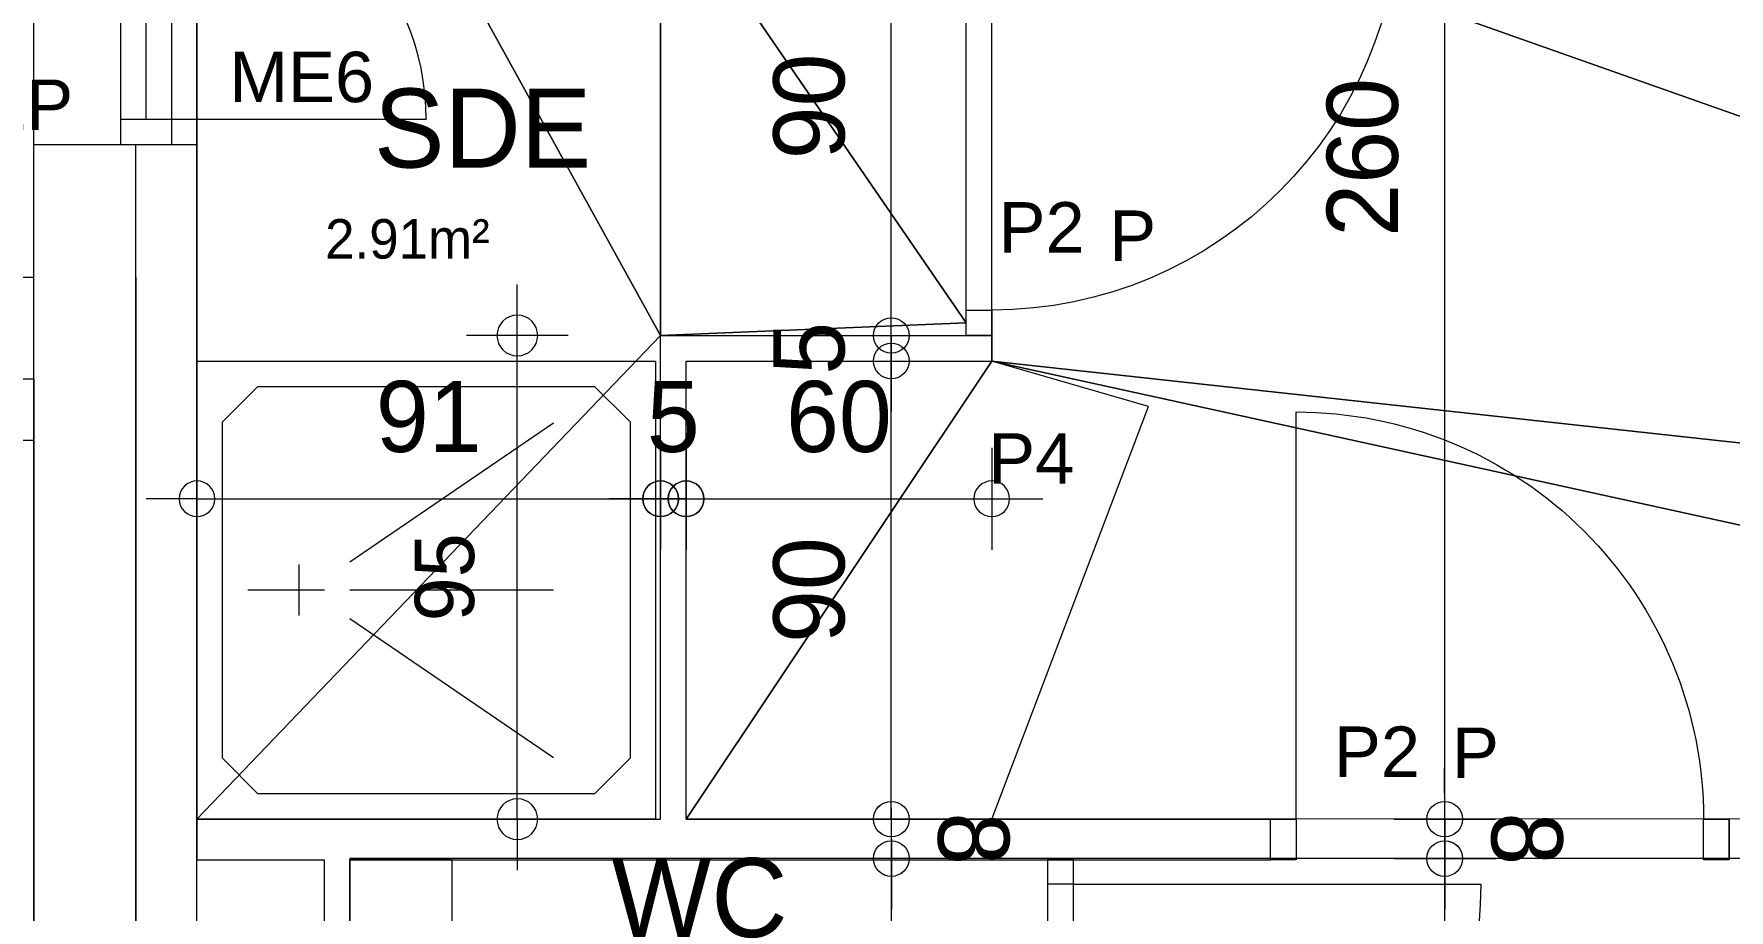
# Model space of a CAD drawing. Header units: metres. Extents: x 1.8 to 61.8, y -53.3 to -11.3.
# Drawn here: x 43.534 to 46.862, y -17.899 to -16.177 of the extents above; entities that cross this region are included whole.
import ezdxf
from ezdxf.enums import TextEntityAlignment as Align
from ezdxf.lldxf.tags import DXFTag

# ---------------------------------------------------------------- set-up
doc = ezdxf.new("R2010")
doc.units = ezdxf.units.M
doc.header["$MEASUREMENT"] = 0
for name, color, linetype in [('Calque commun', 7, 'Continuous'), ('Calque4', 7, 'Continuous'), ('Calque5', 7, 'Continuous'), ('Calque90', 7, 'Continuous'), ('Textes', 7, 'Continuous')]:
    doc.layers.add(name, color=color, linetype=linetype)
doc.styles.add('Arial9', font='arial.ttf', dxfattribs={"height": 0.098961})
doc.styles.add('Century Gothic10', font='GOTHIC.TTF', dxfattribs={"height": 0.077575})
doc.styles.add('Century Gothic15', font='GOTHIC.TTF', dxfattribs={"height": 0.139636})
doc.styles.add('Century Gothic18', font='GOTHIC.TTF', dxfattribs={"height": 0.155151})
doc.styles.add('Century Gothic21', font='GOTHIC.TTF', dxfattribs={"height": 0.116363})
tags = doc.linetypes.add('HIDDEN2', pattern=[0.1875, 0.125, -0.0625]).pattern_tags.tags
tags[6:7] = [DXFTag(74, 4), DXFTag(75, 0), DXFTag(340, '0'), DXFTag(46, 1.0), DXFTag(50, 0.0), DXFTag(44, 0.0), DXFTag(45, 0.0)]
tags[4:5] = [DXFTag(74, 4), DXFTag(75, 0), DXFTag(340, '0'), DXFTag(46, 1.0), DXFTag(50, 0.0), DXFTag(44, 0.0), DXFTag(45, 0.0)]

# ---------------------------------------------------------------- blocks, each defined once
blk = doc.blocks.new('Block54252')
at = {"layer": 'Calque commun', "color": 7, "linetype": 'Continuous', "lineweight": 18}
blk.add_line((43.5344, -18.6973), (43.5344, -16.3956), dxfattribs=at)
at = {"layer": 'Calque commun', "color": 7, "linetype": 'Continuous', "lineweight": 9}
for p, q in [((43.7344, -18.6973), (43.7344, -16.3956)), ((43.8545, -18.6973), (43.8545, -16.3956))]:
    blk.add_line(p, q, dxfattribs=at)
blk = doc.blocks.new('@PRES_1_$$_1-4')
at = {"layer": 'Calque commun', "color": 5, "linetype": 'Continuous', "lineweight": 9}
for p, q in [((0, 0.32), (0.6, 0.32)), ((0.6, 0.15), (0, 0.15)), ((0.05, 0.05), (0.05, 0.15)), ((0.55, 0.15), (0.55, 0.05)), ((0.05, 0.1), (0.55, 0.1)), ((0.6, 0.05), (0, 0.05)), ((0, 0), (0.6, 0))]:
    blk.add_line(p, q, dxfattribs=at)
blk = doc.blocks.new('@PRES_1_$$_1-5')
at = {"layer": 'Calque commun', "color": 0, "linetype": 'ByBlock', "lineweight": -2}
blk.add_line((0, 0), (0, 0.32), dxfattribs=at)
blk = doc.blocks.new('@PRES_1_$$_1-6')
at = {"layer": 'Calque commun', "color": 0, "linetype": 'ByBlock', "lineweight": -2}
blk.add_line((0, 0), (0, 0.32), dxfattribs=at)
blk = doc.blocks.new('INTER_2D_COMB2')
at = {"layer": 'Calque4', "color": 0, "linetype": 'ByBlock', "lineweight": -2}
blk.add_blockref('@PRES_1_$$_1-4', (0, 0), dxfattribs=at)
at = {"layer": 'Calque4', "color": 7, "linetype": 'Continuous', "lineweight": 9}
blk.add_blockref('@PRES_1_$$_1-5', (0, 0), dxfattribs=at)
at = {"layer": 'Calque4', "color": 7, "linetype": 'Continuous', "lineweight": 9, "extrusion": (0, 0, -1), "xscale": -1, "yscale": -1, "zscale": -1, "rotation": -180}
blk.add_blockref('@PRES_1_$$_1-6', (-0.6, 0), dxfattribs=at)
blk = doc.blocks.new('PLACED_COMB2')
at = {"layer": 'Calque4', "color": 0, "linetype": 'ByBlock', "lineweight": -2}
blk.add_blockref('INTER_2D_COMB2', (0, 0), dxfattribs=at)
blk = doc.blocks.new('Block54735')
at = {"layer": 'Calque commun', "color": 7, "linetype": 'Continuous', "lineweight": 18}
blk.add_line((41.3144, -16.6552), (43.5344, -16.6552), dxfattribs=at)
at = {"layer": 'Calque commun', "color": 7, "linetype": 'Continuous', "lineweight": 9}
for p, q in [((43.5344, -16.9752), (43.5344, -16.6552)), ((41.3144, -16.8552), (43.5344, -16.8552)), ((41.3144, -16.9752), (43.5344, -16.9752))]:
    blk.add_line(p, q, dxfattribs=at)
blk = doc.blocks.new('Block54736')
at = {"layer": 'Calque commun', "color": 7, "linetype": 'Continuous', "lineweight": 18}
blk.add_line((43.7344, -16.6552), (43.7344, -25.6552), dxfattribs=at)
at = {"layer": 'Calque commun', "color": 7, "linetype": 'Continuous', "lineweight": 9}
blk.add_line((43.5344, -16.8552), (43.5344, -25.4552), dxfattribs=at)
blk = doc.blocks.new('@PRES_1_$$_1-40')
at = {"layer": 'Calque commun', "color": 5, "linetype": 'Continuous', "lineweight": 9}
blk.add_line((0.05, 0.05), (0.05, 0.85), dxfattribs=at)
at = {"layer": 'Calque commun', "color": 5, "linetype": 'Continuous', "lineweight": 9, "extrusion": (0, 0, -1)}
blk.add_arc((-0.05, 0.05), 0.8, 90, 180, dxfattribs=at)
at = {"layer": 'Calque commun', "color": 5, "linetype": 'Continuous', "lineweight": 9}
mesh = blk.add_polyface(dxfattribs=at)
corners = [(0, 0), (0, 0.05), (0.05, 0.05), (0.05, 0)]
mesh.append_faces([[corners[k] for k in face] for face in [(0, 1, 2, 3)]], dxfattribs={"color": 5})
mesh = blk.add_polyface(dxfattribs=at)
corners = [(0.85, 0), (0.85, 0.05), (0.9, 0.05), (0.9, 0)]
mesh.append_faces([[corners[k] for k in face] for face in [(0, 1, 2, 3)]], dxfattribs={"color": 5})
blk = doc.blocks.new('@PRES_1_$$_1-41')
at = {"layer": 'Calque commun', "color": 0, "linetype": 'ByBlock', "lineweight": -2}
blk.add_line((0, 0), (0, 0.05), dxfattribs=at)
blk = doc.blocks.new('@PRES_1_$$_1-42')
at = {"layer": 'Calque commun', "color": 0, "linetype": 'ByBlock', "lineweight": -2}
blk.add_line((0, 0), (0, 0.05), dxfattribs=at)
blk = doc.blocks.new('INTER_2D_COMB14')
at = {"layer": 'Calque commun', "color": 0, "linetype": 'ByBlock', "lineweight": -2}
blk.add_blockref('@PRES_1_$$_1-40', (0, 0), dxfattribs=at)
at = {"layer": 'Calque commun', "color": 15, "linetype": 'Continuous', "lineweight": 18}
blk.add_blockref('@PRES_1_$$_1-41', (0, 0), dxfattribs=at)
at = {"layer": 'Calque commun', "color": 15, "linetype": 'Continuous', "lineweight": 18, "extrusion": (0, 0, -1), "xscale": -1, "yscale": -1, "zscale": -1, "rotation": -180}
blk.add_blockref('@PRES_1_$$_1-42', (-0.9, 0), dxfattribs=at)
blk = doc.blocks.new('PLACED_COMB14')
at = {"layer": 'Calque commun', "color": 0, "linetype": 'ByBlock', "lineweight": -2}
blk.add_blockref('INTER_2D_COMB14', (0, 0), dxfattribs=at)
blk = doc.blocks.new('xmodule1pgniv1-39')
at = {"layer": 'Calque commun', "color": 5, "linetype": 'Continuous', "lineweight": 9}
blk.add_arc((0, 0), 0.5, 0, 359.9994, dxfattribs=at)
blk = doc.blocks.new('xmodule1pgniv1-40')
at = {"layer": 'Calque commun', "color": 5, "linetype": 'Continuous', "lineweight": 9}
blk.add_arc((0, 0), 0.5, 0, 359.9994, dxfattribs=at)
blk = doc.blocks.new('DimLine53758')
at = {"layer": 'Calque commun', "color": 5, "linetype": 'Continuous', "lineweight": 9}
for p, q in [((33.4729, -18.6687), (33.4729, -18.5687)), ((33.3729, -18.6687), (33.5729, -18.6687)), ((33.4728, -20.5512), (33.4729, -18.6687)), ((33.3728, -20.5512), (33.5728, -20.5512)), ((33.4728, -20.5512), (33.4728, -20.6512))]:
    blk.add_line(p, q, dxfattribs=at)
at = {"layer": 'Calque commun', "color": 5, "linetype": 'Continuous', "lineweight": 9, "extrusion": (0, 0, -1), "xscale": 0.07000000029802322, "yscale": 0.07000000029802322, "zscale": 0.07000000029802322, "rotation": 90}
for name, p in [('xmodule1pgniv1-40', (-33.4729, -18.6687)), ('xmodule1pgniv1-39', (-33.4728, -20.5512))]:
    blk.add_blockref(name, p, dxfattribs=at)
at = {"layer": 'Calque commun', "color": 5, "linetype": 'Continuous', "lineweight": 9, "style": 'Century Gothic15'}
blk.add_text('188', height=0.13964, rotation=89.9976, dxfattribs=at).set_placement((33.4229, -19.61), align=Align.BOTTOM_CENTER)
blk = doc.blocks.new('xmodule1pgniv1-41')
at = {"layer": 'Calque commun', "color": 5, "linetype": 'Continuous', "lineweight": 9}
blk.add_arc((0, 0), 0.5, 0, 359.9994, dxfattribs=at)
blk = doc.blocks.new('xmodule1pgniv1-42')
at = {"layer": 'Calque commun', "color": 5, "linetype": 'Continuous', "lineweight": 9}
blk.add_arc((0, 0), 0.5, 0, 359.9994, dxfattribs=at)
blk = doc.blocks.new('DimLine53766')
at = {"layer": 'Calque commun', "color": 5, "linetype": 'Continuous', "lineweight": 9}
for p, q in [((33.4728, -18.5913), (33.4727, -18.4913)), ((33.3728, -18.5914), (33.5728, -18.5911)), ((33.4728, -18.5913), (33.4729, -18.6687)), ((33.3729, -18.6688), (33.5729, -18.6685)), ((33.4729, -18.6687), (33.4731, -18.7687))]:
    blk.add_line(p, q, dxfattribs=at)
at = {"layer": 'Calque commun', "color": 5, "linetype": 'Continuous', "lineweight": 9, "extrusion": (0, 0, -1), "xscale": 0.06999999484552753, "yscale": 0.06999999484552753, "zscale": 0.07000000029802322, "rotation": 89.9152908298062}
for name, p in [('xmodule1pgniv1-41', (-33.4728, -18.5913)), ('xmodule1pgniv1-42', (-33.4729, -18.6687))]:
    blk.add_blockref(name, p, dxfattribs=at)
at = {"layer": 'Calque commun', "color": 5, "linetype": 'Continuous', "lineweight": 9, "style": 'Century Gothic15'}
blk.add_text('8', height=0.1396, rotation=270.0847, dxfattribs=at).set_placement((33.5229, -18.6299), align=Align.BOTTOM_CENTER)
blk = doc.blocks.new('xmodule1pgniv1-43')
at = {"layer": 'Calque commun', "color": 5, "linetype": 'Continuous', "lineweight": 9}
blk.add_arc((0, 0), 0.5, 0, 359.9994, dxfattribs=at)
blk = doc.blocks.new('xmodule1pgniv1-44')
at = {"layer": 'Calque commun', "color": 5, "linetype": 'Continuous', "lineweight": 9}
blk.add_arc((0, 0), 0.5, 0, 359.9994, dxfattribs=at)
blk = doc.blocks.new('DimLine53774')
at = {"layer": 'Calque commun', "color": 5, "linetype": 'Continuous', "lineweight": 9}
for p, q in [((33.4728, -15.9912), (33.4728, -15.8912)), ((33.3728, -15.9912), (33.5728, -15.9912)), ((33.4728, -18.5913), (33.4728, -15.9912)), ((33.3728, -18.5913), (33.5728, -18.5913)), ((33.4728, -18.5913), (33.4728, -18.6913))]:
    blk.add_line(p, q, dxfattribs=at)
at = {"layer": 'Calque commun', "color": 5, "linetype": 'Continuous', "lineweight": 9, "extrusion": (0, 0, -1), "xscale": 0.07000000029802322, "yscale": 0.07000000029802322, "zscale": 0.07000000029802322, "rotation": 90}
for name, p in [('xmodule1pgniv1-44', (-33.4728, -15.9912)), ('xmodule1pgniv1-43', (-33.4728, -18.5913))]:
    blk.add_blockref(name, p, dxfattribs=at)
at = {"layer": 'Calque commun', "color": 5, "linetype": 'Continuous', "lineweight": 9, "style": 'Century Gothic15'}
blk.add_text('260', height=0.13964, rotation=90, dxfattribs=at).set_placement((33.4228, -17.2912), align=Align.BOTTOM_CENTER)
blk = doc.blocks.new('xmodule1pgniv1-51')
at = {"layer": 'Calque commun', "color": 5, "linetype": 'Continuous', "lineweight": 9}
blk.add_arc((0, 0), 0.5, 0, 359.9994, dxfattribs=at)
blk = doc.blocks.new('xmodule1pgniv1-52')
at = {"layer": 'Calque commun', "color": 5, "linetype": 'Continuous', "lineweight": 9}
blk.add_arc((0, 0), 0.5, 0, 359.9994, dxfattribs=at)
blk = doc.blocks.new('DimLine53822')
at = {"layer": 'Calque commun', "color": 5, "linetype": 'Continuous', "lineweight": 9}
for p, q in [((32.3867, -18.6687), (32.3867, -18.5687)), ((32.4867, -18.6687), (32.2867, -18.6687)), ((32.3867, -19.5687), (32.3867, -18.6687)), ((32.4867, -19.5687), (32.2867, -19.5687)), ((32.3867, -19.5687), (32.3867, -19.6687))]:
    blk.add_line(p, q, dxfattribs=at)
at = {"layer": 'Calque commun', "color": 5, "linetype": 'Continuous', "lineweight": 9, "extrusion": (0, 0, -1), "xscale": 0.07000000029802322, "yscale": 0.07000000029802322, "zscale": 0.07000000029802322, "rotation": 90}
for name, p in [('xmodule1pgniv1-52', (-32.3867, -18.6687)), ('xmodule1pgniv1-51', (-32.3867, -19.5687))]:
    blk.add_blockref(name, p, dxfattribs=at)
at = {"layer": 'Calque commun', "color": 5, "linetype": 'Continuous', "lineweight": 9, "style": 'Century Gothic15'}
blk.add_text('90', height=0.13964, rotation=90, dxfattribs=at).set_placement((32.3367, -19.1187), align=Align.BOTTOM_CENTER)
blk = doc.blocks.new('xmodule1pgniv1-53')
at = {"layer": 'Calque commun', "color": 5, "linetype": 'Continuous', "lineweight": 9}
blk.add_arc((0, 0), 0.5, 0, 359.9994, dxfattribs=at)
blk = doc.blocks.new('xmodule1pgniv1-54')
at = {"layer": 'Calque commun', "color": 5, "linetype": 'Continuous', "lineweight": 9}
blk.add_arc((0, 0), 0.5, 0, 359.9994, dxfattribs=at)
blk = doc.blocks.new('DimLine53830')
at = {"layer": 'Calque commun', "color": 5, "linetype": 'Continuous', "lineweight": 9}
for p, q in [((32.3866, -18.5913), (32.3864, -18.4913)), ((32.2866, -18.5914), (32.4866, -18.5911)), ((32.3866, -18.5913), (32.3867, -18.6687)), ((32.4867, -18.6685), (32.2867, -18.6688)), ((32.3867, -18.6687), (32.3869, -18.7687))]:
    blk.add_line(p, q, dxfattribs=at)
at = {"layer": 'Calque commun', "color": 5, "linetype": 'Continuous', "lineweight": 9, "extrusion": (0, 0, -1), "xscale": 0.06999999484552753, "yscale": 0.06999999484552753, "zscale": 0.07000000029802322, "rotation": 89.9152908298062}
for name, p in [('xmodule1pgniv1-53', (-32.3866, -18.5913)), ('xmodule1pgniv1-54', (-32.3867, -18.6687))]:
    blk.add_blockref(name, p, dxfattribs=at)
at = {"layer": 'Calque commun', "color": 5, "linetype": 'Continuous', "lineweight": 9, "style": 'Century Gothic15'}
blk.add_text('8', height=0.1396, rotation=270.0847, dxfattribs=at).set_placement((32.4367, -18.6299), align=Align.BOTTOM_CENTER)
blk = doc.blocks.new('xmodule1pgniv1-55')
at = {"layer": 'Calque commun', "color": 5, "linetype": 'Continuous', "lineweight": 9}
blk.add_arc((0, 0), 0.5, 0, 359.9994, dxfattribs=at)
blk = doc.blocks.new('xmodule1pgniv1-56')
at = {"layer": 'Calque commun', "color": 5, "linetype": 'Continuous', "lineweight": 9}
blk.add_arc((0, 0), 0.5, 0, 359.9994, dxfattribs=at)
blk = doc.blocks.new('DimLine53838')
at = {"layer": 'Calque commun', "color": 5, "linetype": 'Continuous', "lineweight": 9}
for p, q in [((32.3866, -17.6913), (32.3866, -17.5913)), ((32.2866, -17.6913), (32.4866, -17.6913)), ((32.3866, -18.5913), (32.3866, -17.6913)), ((32.2866, -18.5913), (32.4866, -18.5913)), ((32.3866, -18.5913), (32.3866, -18.6913))]:
    blk.add_line(p, q, dxfattribs=at)
at = {"layer": 'Calque commun', "color": 5, "linetype": 'Continuous', "lineweight": 9, "extrusion": (0, 0, -1), "xscale": 0.07000000029802322, "yscale": 0.07000000029802322, "zscale": 0.07000000029802322, "rotation": 90}
for name, p in [('xmodule1pgniv1-56', (-32.3866, -17.6913)), ('xmodule1pgniv1-55', (-32.3866, -18.5913))]:
    blk.add_blockref(name, p, dxfattribs=at)
at = {"layer": 'Calque commun', "color": 5, "linetype": 'Continuous', "lineweight": 9, "style": 'Century Gothic15'}
blk.add_text('90', height=0.13964, rotation=90, dxfattribs=at).set_placement((32.3366, -18.1413), align=Align.BOTTOM_CENTER)
blk = doc.blocks.new('xmodule1pgniv1-57')
at = {"layer": 'Calque commun', "color": 5, "linetype": 'Continuous', "lineweight": 9}
blk.add_arc((0, 0), 0.5, 0, 359.9994, dxfattribs=at)
blk = doc.blocks.new('xmodule1pgniv1-58')
at = {"layer": 'Calque commun', "color": 5, "linetype": 'Continuous', "lineweight": 9}
blk.add_arc((0, 0), 0.5, 0, 359.9994, dxfattribs=at)
blk = doc.blocks.new('DimLine53846')
at = {"layer": 'Calque commun', "color": 5, "linetype": 'Continuous', "lineweight": 9}
for p, q in [((32.3866, -17.6412), (32.3866, -17.5412)), ((32.2866, -17.6412), (32.4866, -17.6412)), ((32.3866, -17.6913), (32.3866, -17.6412)), ((32.2866, -17.6913), (32.4866, -17.6913)), ((32.3866, -17.6913), (32.3866, -17.7913))]:
    blk.add_line(p, q, dxfattribs=at)
at = {"layer": 'Calque commun', "color": 5, "linetype": 'Continuous', "lineweight": 9, "extrusion": (0, 0, -1), "xscale": 0.07000000029802322, "yscale": 0.07000000029802322, "zscale": 0.07000000029802322, "rotation": 90}
for name, p in [('xmodule1pgniv1-58', (-32.3866, -17.6412)), ('xmodule1pgniv1-57', (-32.3866, -17.6913))]:
    blk.add_blockref(name, p, dxfattribs=at)
at = {"layer": 'Calque commun', "color": 5, "linetype": 'Continuous', "lineweight": 9, "style": 'Century Gothic15'}
blk.add_text('5', height=0.1396, rotation=90, dxfattribs=at).set_placement((32.3366, -17.6663), align=Align.BOTTOM_CENTER)
blk = doc.blocks.new('xmodule1pgniv1-59')
at = {"layer": 'Calque commun', "color": 5, "linetype": 'Continuous', "lineweight": 9}
blk.add_arc((0, 0), 0.5, 0, 359.9994, dxfattribs=at)
blk = doc.blocks.new('xmodule1pgniv1-60')
at = {"layer": 'Calque commun', "color": 5, "linetype": 'Continuous', "lineweight": 9}
blk.add_arc((0, 0), 0.5, 0, 359.9994, dxfattribs=at)
blk = doc.blocks.new('DimLine53854')
at = {"layer": 'Calque commun', "color": 5, "linetype": 'Continuous', "lineweight": 9}
for p, q in [((32.3866, -16.7413), (32.3866, -16.6413)), ((32.2866, -16.7413), (32.4866, -16.7413)), ((32.3866, -17.6412), (32.3866, -16.7413)), ((32.2866, -17.6412), (32.4866, -17.6412)), ((32.3866, -17.6412), (32.3866, -17.7412))]:
    blk.add_line(p, q, dxfattribs=at)
at = {"layer": 'Calque commun', "color": 5, "linetype": 'Continuous', "lineweight": 9, "extrusion": (0, 0, -1), "xscale": 0.07000000029802322, "yscale": 0.07000000029802322, "zscale": 0.07000000029802322, "rotation": 90}
for name, p in [('xmodule1pgniv1-60', (-32.3866, -16.7413)), ('xmodule1pgniv1-59', (-32.3866, -17.6412))]:
    blk.add_blockref(name, p, dxfattribs=at)
at = {"layer": 'Calque commun', "color": 5, "linetype": 'Continuous', "lineweight": 9, "style": 'Century Gothic15'}
blk.add_text('90', height=0.13964, rotation=90, dxfattribs=at).set_placement((32.3366, -17.1913), align=Align.BOTTOM_CENTER)
blk = doc.blocks.new('douche90')
at = {"layer": 'Calque90', "color": 6, "linetype": 'Continuous', "lineweight": 9}
for p, q in [((0, 0, -10), (0, 0.9, -10)), ((0, 0.9, -10), (0.9, 0.9, -10)), ((0.9, 0.9, -10), (0.9, 0, -10)), ((0.05, 0.7803, -10), (0.1197, 0.85, -10)), ((0.1197, 0.85, -10), (0.7803, 0.85, -10)), ((0.7803, 0.85, -10), (0.85, 0.7803, -10)), ((0.05, 0.1197, -10), (0.05, 0.7803, -10)), ((0.3, 0.5058, -10), (0.7, 0.7788, -10)), ((0.85, 0.7803, -10), (0.85, 0.1197, -10)), ((0.2, 0.5, -10), (0.2, 0.4, -10)), ((0.25, 0.45, -10), (0.1, 0.45, -10)), ((0.7, 0.45, -10), (0.3, 0.45, -10)), ((0.3, 0.3942, -10), (0.7, 0.1212, -10)), ((0.1197, 0.05, -10), (0.05, 0.1197, -10)), ((0.85, 0.1197, -10), (0.7803, 0.05, -10)), ((0.7803, 0.05, -10), (0.1197, 0.05, -10)), ((0.9, 0, -10), (0, 0, -10))]:
    blk.add_line(p, q, dxfattribs=at)
blk = doc.blocks.new('@PRES_1_$$_1-43')
at = {"layer": 'Calque commun', "color": 5, "linetype": 'Continuous', "lineweight": 9}
blk.add_line((0.05, 0.08), (0.05, 0.88), dxfattribs=at)
at = {"layer": 'Calque commun', "color": 5, "linetype": 'Continuous', "lineweight": 9, "extrusion": (0, 0, -1)}
blk.add_arc((-0.05, 0.08), 0.8, 90, 180, dxfattribs=at)
at = {"layer": 'Calque commun', "color": 5, "linetype": 'Continuous', "lineweight": 9}
mesh = blk.add_polyface(dxfattribs=at)
corners = [(0, 0), (0, 0.08), (0.05, 0.08), (0.05, 0)]
mesh.append_faces([[corners[k] for k in face] for face in [(0, 1, 2, 3)]], dxfattribs={"color": 5})
mesh = blk.add_polyface(dxfattribs=at)
corners = [(0.85, 0), (0.85, 0.08), (0.9, 0.08), (0.9, 0)]
mesh.append_faces([[corners[k] for k in face] for face in [(0, 1, 2, 3)]], dxfattribs={"color": 5})
blk = doc.blocks.new('@PRES_1_$$_1-44')
at = {"layer": 'Calque commun', "color": 7, "linetype": 'Continuous', "lineweight": 9}
blk.add_line((0, 0), (0, 0.08), dxfattribs=at)
blk = doc.blocks.new('@PRES_1_$$_1-45')
at = {"layer": 'Calque commun', "color": 7, "linetype": 'Continuous', "lineweight": 9}
blk.add_line((0, 0), (0, 0.08), dxfattribs=at)
blk = doc.blocks.new('INTER_2D_COMB15')
at = {"layer": 'Calque5', "color": 0, "linetype": 'ByBlock', "lineweight": -2}
for name in ['@PRES_1_$$_1-43', '@PRES_1_$$_1-44']:
    blk.add_blockref(name, (0, 0), dxfattribs=at)
at = {"layer": 'Calque5', "color": 0, "linetype": 'ByBlock', "lineweight": -2, "extrusion": (0, 0, -1), "xscale": -1, "yscale": -1, "zscale": -1, "rotation": -180}
blk.add_blockref('@PRES_1_$$_1-45', (-0.9, 0), dxfattribs=at)
blk = doc.blocks.new('PLACED_COMB15')
at = {"layer": 'Calque5', "color": 0, "linetype": 'ByBlock', "lineweight": -2}
blk.add_blockref('INTER_2D_COMB15', (0, 0), dxfattribs=at)
blk = doc.blocks.new('xmodule1pgniv1-89')
at = {"layer": 'Calque commun', "color": 5, "linetype": 'Continuous', "lineweight": 9}
blk.add_arc((0, 0), 0.5, 0, 359.9994, dxfattribs=at)
blk = doc.blocks.new('xmodule1pgniv1-90')
at = {"layer": 'Calque commun', "color": 5, "linetype": 'Continuous', "lineweight": 9}
blk.add_arc((0, 0), 0.5, 0, 359.9994, dxfattribs=at)
blk = doc.blocks.new('DimLine60047')
at = {"layer": 'Calque commun', "color": 5, "linetype": 'Continuous', "lineweight": 9}
for p, q in [((31.9838, -17.8619), (31.9838, -18.0619)), ((32.5838, -17.8619), (32.5838, -18.0619)), ((31.9838, -17.9619), (31.8838, -17.9619)), ((31.9838, -17.9619), (32.5838, -17.9619)), ((32.5838, -17.9619), (32.6838, -17.9619))]:
    blk.add_line(p, q, dxfattribs=at)
at = {"layer": 'Calque commun', "color": 5, "linetype": 'Continuous', "lineweight": 9, "xscale": 0.07000000029802322, "yscale": 0.07000000029802322, "zscale": 0.07000000029802322}
for name, p in [('xmodule1pgniv1-89', (31.9838, -17.9619)), ('xmodule1pgniv1-90', (32.5838, -17.9619))]:
    blk.add_blockref(name, p, dxfattribs=at)
at = {"layer": 'Calque commun', "color": 5, "linetype": 'Continuous', "lineweight": 9, "style": 'Century Gothic15'}
blk.add_text('60', height=0.13964, dxfattribs=at).set_placement((32.2838, -17.9119), align=Align.BOTTOM_CENTER)
blk = doc.blocks.new('xmodule1pgniv1-91')
at = {"layer": 'Calque commun', "color": 5, "linetype": 'Continuous', "lineweight": 9}
blk.add_arc((0, 0), 0.5, 0, 359.9994, dxfattribs=at)
blk = doc.blocks.new('xmodule1pgniv1-92')
at = {"layer": 'Calque commun', "color": 5, "linetype": 'Continuous', "lineweight": 9}
blk.add_arc((0, 0), 0.5, 0, 359.9994, dxfattribs=at)
blk = doc.blocks.new('DimLine60055')
at = {"layer": 'Calque commun', "color": 5, "linetype": 'Continuous', "lineweight": 9}
for p, q in [((31.9338, -17.8619), (31.9338, -18.0619)), ((31.9838, -17.8619), (31.9838, -18.0619)), ((31.9338, -17.9619), (31.8338, -17.9619)), ((31.9338, -17.9619), (31.9838, -17.9619)), ((31.9838, -17.9619), (32.0838, -17.9619))]:
    blk.add_line(p, q, dxfattribs=at)
at = {"layer": 'Calque commun', "color": 5, "linetype": 'Continuous', "lineweight": 9, "extrusion": (0, 0, -1), "xscale": 0.07000000029802322, "yscale": 0.07000000029802322, "zscale": 0.07000000029802322}
for name, p in [('xmodule1pgniv1-91', (-31.9338, -17.9619)), ('xmodule1pgniv1-92', (-31.9838, -17.9619))]:
    blk.add_blockref(name, p, dxfattribs=at)
at = {"layer": 'Calque commun', "color": 5, "linetype": 'Continuous', "lineweight": 9, "style": 'Century Gothic15'}
blk.add_text('5', height=0.1396, dxfattribs=at).set_placement((31.9588, -17.9119), align=Align.BOTTOM_CENTER)
blk = doc.blocks.new('xmodule1pgniv1-93')
at = {"layer": 'Calque commun', "color": 5, "linetype": 'Continuous', "lineweight": 9}
blk.add_arc((0, 0), 0.5, 0, 359.9994, dxfattribs=at)
blk = doc.blocks.new('xmodule1pgniv1-94')
at = {"layer": 'Calque commun', "color": 5, "linetype": 'Continuous', "lineweight": 9}
blk.add_arc((0, 0), 0.5, 0, 359.9994, dxfattribs=at)
blk = doc.blocks.new('DimLine60063')
at = {"layer": 'Calque commun', "color": 5, "linetype": 'Continuous', "lineweight": 9}
for p, q in [((31.0238, -17.8619), (31.0238, -18.0619)), ((31.9338, -17.8619), (31.9338, -18.0619)), ((31.0238, -17.9619), (30.9238, -17.9619)), ((31.0238, -17.9619), (31.9338, -17.9619)), ((31.9338, -17.9619), (32.0338, -17.9619))]:
    blk.add_line(p, q, dxfattribs=at)
at = {"layer": 'Calque commun', "color": 5, "linetype": 'Continuous', "lineweight": 9, "xscale": 0.07000000029802322, "yscale": 0.07000000029802322, "zscale": 0.07000000029802322}
for name, p in [('xmodule1pgniv1-93', (31.0238, -17.9619)), ('xmodule1pgniv1-94', (31.9338, -17.9619))]:
    blk.add_blockref(name, p, dxfattribs=at)
at = {"layer": 'Calque commun', "color": 5, "linetype": 'Continuous', "lineweight": 9, "style": 'Century Gothic15'}
blk.add_text('91', height=0.13964, dxfattribs=at).set_placement((31.4788, -17.9119), align=Align.BOTTOM_CENTER)
blk = doc.blocks.new('xmodule1pgniv1-95')
at = {"layer": 'Calque commun', "color": 5, "linetype": 'Continuous', "lineweight": 9}
blk.add_arc((0, 0), 0.5, 0, 359.9994, dxfattribs=at)
blk = doc.blocks.new('xmodule1pgniv1-96')
at = {"layer": 'Calque commun', "color": 5, "linetype": 'Continuous', "lineweight": 9}
blk.add_arc((0, 0), 0.5, 0, 359.9994, dxfattribs=at)
blk = doc.blocks.new('DimLine60071')
at = {"layer": 'Calque commun', "color": 5, "linetype": 'Continuous', "lineweight": 9}
for p, q in [((31.6526, -17.6412), (31.6526, -17.5412)), ((31.7526, -17.6412), (31.5526, -17.6412)), ((31.6526, -18.5913), (31.6526, -17.6412)), ((31.7526, -18.5913), (31.5526, -18.5913)), ((31.6526, -18.5913), (31.6526, -18.6913))]:
    blk.add_line(p, q, dxfattribs=at)
at = {"layer": 'Calque commun', "color": 5, "linetype": 'Continuous', "lineweight": 9, "xscale": 0.07999999821186066, "yscale": 0.07999999821186066, "zscale": 0.07999999821186066, "rotation": 90}
for name, p in [('xmodule1pgniv1-96', (31.6526, -17.6412)), ('xmodule1pgniv1-95', (31.6526, -18.5913))]:
    blk.add_blockref(name, p, dxfattribs=at)
at = {"layer": 'Calque commun', "color": 5, "linetype": 'Continuous', "lineweight": 9, "style": 'Century Gothic21'}
blk.add_text('95', height=0.11636, rotation=90, dxfattribs=at).set_placement((31.6026, -18.1162), align=Align.BOTTOM_CENTER)
blk = doc.blocks.new('@PRES_1_$$_1-46')
at = {"layer": 'Calque commun', "color": 5, "linetype": 'Continuous', "lineweight": 9}
blk.add_line((0.05, 0.05), (0.05, 0.85), dxfattribs=at)
at = {"layer": 'Calque commun', "color": 5, "linetype": 'Continuous', "lineweight": 9, "extrusion": (0, 0, -1)}
blk.add_arc((-0.05, 0.05), 0.8, 90, 180, dxfattribs=at)
at = {"layer": 'Calque commun', "color": 5, "linetype": 'Continuous', "lineweight": 9}
mesh = blk.add_polyface(dxfattribs=at)
corners = [(0, 0), (0, 0.05), (0.05, 0.05), (0.05, 0)]
mesh.append_faces([[corners[k] for k in face] for face in [(0, 1, 2, 3)]], dxfattribs={"color": 5})
mesh = blk.add_polyface(dxfattribs=at)
corners = [(0.85, 0), (0.85, 0.05), (0.9, 0.05), (0.9, 0)]
mesh.append_faces([[corners[k] for k in face] for face in [(0, 1, 2, 3)]], dxfattribs={"color": 5})
blk = doc.blocks.new('@PRES_1_$$_1-47')
at = {"layer": 'Calque commun', "color": 0, "linetype": 'Continuous', "lineweight": 9}
blk.add_line((0, 0), (0, 0.05), dxfattribs=at)
blk = doc.blocks.new('@PRES_1_$$_1-48')
at = {"layer": 'Calque commun', "color": 0, "linetype": 'Continuous', "lineweight": 9}
blk.add_line((0, 0), (0, 0.05), dxfattribs=at)
blk = doc.blocks.new('INTER_2D_COMB16')
at = {"layer": 'Calque commun', "color": 0, "linetype": 'ByBlock', "lineweight": -2}
blk.add_blockref('@PRES_1_$$_1-46', (0, 0), dxfattribs=at)
at = {"layer": 'Calque commun', "color": 15, "linetype": 'ByBlock', "lineweight": -2}
blk.add_blockref('@PRES_1_$$_1-47', (0, 0), dxfattribs=at)
at = {"layer": 'Calque commun', "color": 15, "linetype": 'ByBlock', "lineweight": -2, "extrusion": (0, 0, -1), "xscale": -1, "yscale": -1, "zscale": -1, "rotation": -180}
blk.add_blockref('@PRES_1_$$_1-48', (-0.9, 0), dxfattribs=at)
blk = doc.blocks.new('PLACED_COMB16')
at = {"layer": 'Calque commun', "color": 0, "linetype": 'ByBlock', "lineweight": -2}
blk.add_blockref('INTER_2D_COMB16', (0, 0), dxfattribs=at)
blk = doc.blocks.new('xmodule1pgniv1-125')
at = {"layer": 'Calque commun', "color": 15, "linetype": 'Continuous', "lineweight": 18}
for p, q in [((31.9338, -18.5913), (31.9338, -17.6412)), ((31.9338, -17.6412), (32.5838, -17.6412)), ((32.5838, -17.6412), (32.5338, -17.6412)), ((32.5338, -17.6412), (32.5338, -17.6413)), ((32.5838, -17.6412), (32.5838, -17.6913)), ((32.5838, -17.6412), (32.5838, -17.6413)), ((31.9838, -18.5913), (31.9838, -17.6913)), ((31.9838, -17.6913), (32.5838, -17.6913)), ((31.2739, -19.5687), (31.2739, -18.6713)), ((31.3239, -19.5687), (31.3239, -18.6713)), ((32.7437, -18.6687), (32.6937, -18.6687))]:
    blk.add_line(p, q, dxfattribs=at)
at = {"layer": 'Calque commun', "color": 7, "linetype": 'Continuous', "lineweight": 9}
for p, q in [((32.8916, -17.7805), (32.5838, -17.6913)), ((32.5838, -18.5913), (32.8916, -17.7805))]:
    blk.add_line(p, q, dxfattribs=at)
at = {"layer": 'Calque commun', "color": 7, "linetype": 'Continuous', "lineweight": 18}
for p, q in [((31.0238, -18.5913), (31.0238, -18.6713)), ((31.0238, -18.5913), (31.9338, -18.5913)), ((31.9838, -18.5913), (33.131, -18.5913)), ((31.0238, -18.6713), (31.2739, -18.6713)), ((31.3239, -18.6713), (33.131, -18.6713))]:
    blk.add_line(p, q, dxfattribs=at)
at = {"layer": 'Calque commun', "color": 5, "linetype": 'Continuous', "lineweight": 9}
for name in ['DimLine53774', 'DimLine53854', 'DimLine60071', 'DimLine53846', 'DimLine53838', 'DimLine60063', 'DimLine60055', 'DimLine60047', 'DimLine53830', 'DimLine53766', 'DimLine53822', 'DimLine53758']:
    blk.add_blockref(name, (0, 0), dxfattribs=at)
at = {"layer": 'Calque commun', "color": 0, "linetype": 'ByBlock', "lineweight": -2, "rotation": -90}
blk.add_blockref('PLACED_COMB14', (32.5338, -16.7413), dxfattribs=at)
at = {"layer": 'Calque commun', "color": 0, "linetype": 'ByBlock', "lineweight": -2, "xscale": -1, "yscale": -1, "zscale": -1}
for name, p, rotation in [('douche90', (31.0238, -18.5913), -180), ('PLACED_COMB15', (33.131, -18.6713), -180), ('PLACED_COMB16', (32.6937, -18.6687), 90.00000000000001)]:
    blk.add_blockref(name, p, dxfattribs=dict(at, rotation=rotation))
at = {"layer": 'Textes', "color": 5, "linetype": 'ByBlock', "lineweight": -2, "style": 'Century Gothic18'}
for s, p in [('SDE', (31.3712, -17.1562)), ('WC', (31.8374, -18.6677))]:
    blk.add_text(s, height=0.15515, dxfattribs=at).set_placement(p, align=Align.TOP_LEFT)
at = {"layer": 'Textes', "color": 5, "linetype": 'ByBlock', "lineweight": -2, "style": 'Arial9'}
for s, p in [('P2', (32.7661, -17.5079)), ('P4', (32.7458, -17.9619)), ('P2', (33.4244, -18.5379))]:
    blk.add_text(s, height=0.09896, dxfattribs=at).set_placement(p, align=Align.BOTTOM_RIGHT)
at = {"layer": 'Textes', "color": 9, "linetype": 'ByBlock', "lineweight": -2, "style": 'Century Gothic10'}
blk.add_text('2.91m²', height=0.07758, dxfattribs=at).set_placement((31.2754, -17.4126), align=Align.TOP_LEFT)
at = {"layer": 'Calque commun', "color": 9, "linetype": 'Continuous', "lineweight": 9}
mesh = blk.add_polyface(dxfattribs=at)
corners = [(31.9338, -17.6412), (32.5338, -17.6412), (32.5338, -17.6163), (31.9338, -16.7413), (31.0238, -15.9912), (31.9338, -18.5913), (31.0238, -18.5913), (31.9338, -15.9912), (32.5338, -16.7413)]
mesh.append_faces([[corners[k] for k in face] for face in [(3, 4, 0), (3, 0, 2)]], dxfattribs={"vtx0": -1, "vtx1": -1, "vtx2": -1, "color": 9})
mesh.append_faces([[corners[k] for k in face] for face in [(0, 4, 6)]], dxfattribs={"vtx0": -1, "vtx2": -1, "color": 9})
mesh.append_faces([[corners[k] for k in face] for face in [(5, 0, 6), (8, 3, 2)]], dxfattribs={"vtx1": -1, "color": 9})
mesh.append_faces([[corners[k] for k in face] for face in [(0, 1, 2), (3, 7, 4)]], dxfattribs={"vtx2": -1, "color": 9})
mesh = blk.add_polyface(dxfattribs=at)
corners = [(32.5838, -17.6913), (36.6836, -18.14), (36.6836, -18.5907), (36.9837, -15.9912), (36.9838, -18.1413), (32.5838, -16.6913), (31.9838, -16.6913), (31.9838, -15.9912), (31.9838, -18.5913), (31.9838, -17.6913)]
mesh.append_faces([[corners[k] for k in face] for face in [(1, 3, 4)]], dxfattribs={"vtx0": -1, "color": 9})
mesh.append_faces([[corners[k] for k in face] for face in [(1, 5, 3)]], dxfattribs={"vtx0": -1, "vtx1": -1, "vtx2": -1, "color": 9})
mesh.append_faces([[corners[k] for k in face] for face in [(0, 1, 2), (0, 2, 8)]], dxfattribs={"vtx0": -1, "vtx2": -1, "color": 9})
mesh.append_faces([[corners[k] for k in face] for face in [(6, 7, 5), (9, 0, 8)]], dxfattribs={"vtx1": -1, "color": 9})
mesh.append_faces([[corners[k] for k in face] for face in [(0, 5, 1), (7, 3, 5)]], dxfattribs={"vtx1": -1, "vtx2": -1, "color": 9})
mesh = blk.add_polyface(dxfattribs=at)
corners = [(32.6937, -18.6687), (31.3239, -18.6687), (31.3239, -19.5687), (32.6937, -19.5687)]
mesh.append_faces([[corners[k] for k in face] for face in [(0, 1, 2, 3)]], dxfattribs={"color": 9})
mesh = blk.add_polyface(dxfattribs=at)
corners = [(34.9638, -20.5512), (34.9638, -18.6687), (32.7437, -18.6687), (32.7437, -20.5512)]
mesh.append_faces([[corners[k] for k in face] for face in [(0, 1, 2, 3)]], dxfattribs={"color": 9})

msp = doc.modelspace()

# ---------------------------------------------------------------- linework, layer by layer
at = {"layer": 'Calque commun', "color": 7, "linetype": 'HIDDEN2', "lineweight": 9}
msp.add_line((44.3044, -16.3456), (43.8044, -16.3456), dxfattribs=at)
at = {"layer": 'Calque commun', "color": 12, "linetype": 'Continuous', "lineweight": 18}
msp.add_line((43.7344, -16.3956), (43.5344, -16.3956), dxfattribs=at)
at = {"layer": 'Calque commun', "color": 7, "linetype": 'HIDDEN2', "lineweight": 9}
msp.add_arc((43.8044, -16.3456), 0.5, 360, 90, dxfattribs=at)

# ---------------------------------------------------------------- block references
at = {"layer": 'Calque commun', "color": 0, "linetype": 'ByBlock', "lineweight": -2}
for name, p in [('Block54252', (0, 0)), ('xmodule1pgniv1-125', (12.8307, 0.8714)), ('Block54735', (0, 0)), ('Block54736', (0, 0))]:
    msp.add_blockref(name, p, dxfattribs=at)
at = {"layer": 'Calque commun', "color": 0, "linetype": 'ByBlock', "lineweight": -2, "rotation": 90}
msp.add_blockref('PLACED_COMB2', (43.8545, -16.3956), dxfattribs=at)

# ---------------------------------------------------------------- texts
at = {"layer": 'Textes', "color": 5, "linetype": 'ByBlock', "lineweight": -2, "style": 'Arial9'}
msp.add_text('ME6', height=0.09896, dxfattribs=at).set_placement((44.2022, -16.3411), align=Align.BOTTOM_RIGHT)
for s, height, p in [('EP', 0.09896, (43.4272, -16.3956)), ('P', 0.099, (45.645, -16.6529)), ('P', 0.099, (46.3178, -17.6686))]:
    msp.add_text(s, height=height, dxfattribs=at).set_placement(p, align=Align.BOTTOM_LEFT)

# ---------------------------------------------------------------- meshes
at = {"layer": 'Calque commun', "color": 7, "linetype": 'Continuous', "lineweight": 9}
mesh = msp.add_polyface(dxfattribs=at)
corners = [(61.7636, -11.3086), (1.7636, -11.3086), (1.7636, -53.3086), (61.7636, -53.3086)]
mesh.append_faces([[corners[k] for k in face] for face in [(0, 1, 2, 3)]], dxfattribs={"color": 7})
mesh = msp.add_polyface(dxfattribs=at)
corners = [(44.3546, -18.6973), (44.1546, -18.6973), (44.1546, -17.7989), (44.3546, -17.7989)]
mesh.append_faces([[corners[k] for k in face] for face in [(0, 1, 2, 3)]], dxfattribs={"color": 7})

doc.saveas('drawing.dxf')
